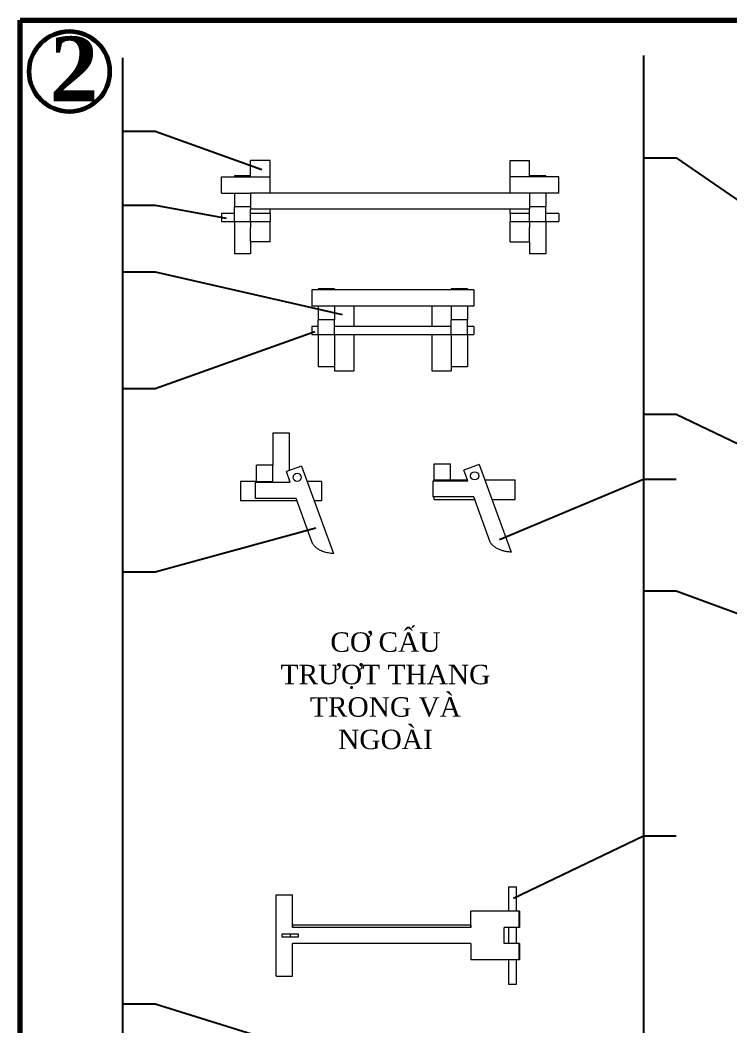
# Model space of a CAD drawing. Header units: millimetres. Extents: x -219 to 2642, y 0 to 2247.
# Drawn here: x 1453 to 1891, y 1321 to 1941 of the extents above; entities that cross this region are included whole.
import ezdxf

# ---------------------------------------------------------------- set-up
doc = ezdxf.new("R2010")
doc.units = ezdxf.units.MM
doc.layers.add('dddd', color=1, linetype='Continuous')
doc.layers.add('net dam', color=7, linetype='Continuous', lineweight=35)
doc.layers.add('NETCOBAN', color=1, linetype='Continuous', lineweight=20)
doc.styles.add('dinh1', font='VNARIAL.TTF', dxfattribs={"oblique": 15})
doc.styles.get("Standard").update_dxf_attribs({"font": 'times_0.ttf'})

msp = doc.modelspace()

# ---------------------------------------------------------------- linework, layer by layer
for p, q in [((1516.67, 1917.86), (1516.67, 1139.28)), ((1837.88, 1919.31), (1837.88, 1190.07)), ((1516.67, 1872.52), (1536.67, 1872.52)), ((1536.67, 1872.52), (1602.51, 1848.95)), ((1837.88, 1856.11), (1857.88, 1856.11)), ((1857.88, 1856.11), (1905.25, 1823.78)), ((1516.67, 1827.07), (1536.67, 1827.07)), ((1536.67, 1827.07), (1580.57, 1819)), ((1516.67, 1785.95), (1536.67, 1785.95)), ((1536.67, 1785.95), (1652.07, 1759.58)), ((1536.67, 1713.9), (1635.13, 1749.19)), ((1516.67, 1713.9), (1536.67, 1713.9)), ((1837.88, 1698.22), (1857.88, 1698.22)), ((1857.88, 1698.22), (1979.77, 1639.54)), ((1748.95, 1620.89), (1837.88, 1658.07)), ((1837.88, 1658.07), (1857.88, 1658.07)), ((1536.67, 1600.92), (1635.82, 1628.11)), ((1516.67, 1600.92), (1536.67, 1600.92)), ((1837.88, 1589.2), (1857.88, 1589.2)), ((1857.88, 1589.2), (1973.05, 1546.72)), ((1757.62, 1399.82), (1837.88, 1438.12)), ((1837.88, 1438.12), (1857.88, 1438.12)), ((1761.32, 1381.72), (1761.32, 1391.72)), ((1761.32, 1361.72), (1761.32, 1371.72)), ((1516.67, 1334.64), (1536.67, 1334.64)), ((1536.67, 1334.64), (1652.88, 1298.51))]:
    msp.add_line(p, q)
at = {"color": 7, "linetype": 'Continuous', "lineweight": 15}
for p, q in [((1607.58, 1854.44), (1595.58, 1854.44)), ((1595.58, 1844.44), (1595.58, 1854.44)), ((1607.58, 1844.44), (1607.58, 1854.44)), ((1755.58, 1854.44), (1767.58, 1854.44)), ((1755.58, 1844.44), (1755.58, 1854.44)), ((1767.58, 1844.44), (1767.58, 1854.44)), ((1577.58, 1834.44), (1577.58, 1844.44)), ((1577.58, 1844.44), (1607.58, 1844.44)), ((1595.58, 1845.02), (1585.58, 1845.02)), ((1585.58, 1845.02), (1585.58, 1844.44)), ((1607.58, 1834.44), (1607.58, 1844.44)), ((1785.58, 1844.44), (1755.58, 1844.44)), ((1755.58, 1834.44), (1755.58, 1844.44)), ((1777.58, 1845.02), (1767.58, 1845.02)), ((1777.58, 1845.02), (1777.58, 1844.44)), ((1785.58, 1834.44), (1785.58, 1844.44)), ((1577.58, 1834.44), (1595.58, 1834.44)), ((1585.58, 1834.44), (1585.58, 1826.04)), ((1767.58, 1834.44), (1595.58, 1834.44)), ((1595.58, 1834.44), (1595.58, 1824.44)), ((1767.58, 1834.44), (1767.58, 1824.44)), ((1785.58, 1834.44), (1767.58, 1834.44)), ((1777.58, 1834.44), (1777.58, 1826.04)), ((1595.58, 1826.04), (1585.58, 1826.04)), ((1585.58, 1816.64), (1585.58, 1826.04)), ((1595.58, 1816.64), (1595.58, 1824.44)), ((1767.58, 1824.44), (1595.58, 1824.44)), ((1607.58, 1821.94), (1607.58, 1824.44)), ((1755.58, 1821.94), (1755.58, 1824.44)), ((1777.58, 1826.04), (1767.58, 1826.04)), ((1767.58, 1816.64), (1767.58, 1824.44)), ((1777.58, 1816.64), (1777.58, 1826.04)), ((1585.58, 1821.94), (1577.58, 1821.94)), ((1577.58, 1821.94), (1577.58, 1816.94)), ((1577.58, 1816.94), (1585.58, 1816.94)), ((1607.58, 1821.94), (1595.58, 1821.94)), ((1595.58, 1816.94), (1607.58, 1816.94)), ((1607.58, 1821.94), (1607.58, 1816.94)), ((1607.58, 1804.44), (1607.58, 1816.94)), ((1767.58, 1821.94), (1755.58, 1821.94)), ((1755.58, 1821.94), (1755.58, 1816.94)), ((1755.58, 1816.94), (1767.58, 1816.94)), ((1755.58, 1804.44), (1755.58, 1816.94)), ((1785.58, 1821.94), (1777.58, 1821.94)), ((1777.58, 1816.94), (1785.58, 1816.94)), ((1785.58, 1821.94), (1785.58, 1816.94)), ((1595.58, 1816.64), (1585.58, 1816.64)), ((1585.58, 1816.64), (1585.58, 1797.01)), ((1595.58, 1816.64), (1595.58, 1813.2)), ((1595.58, 1804.44), (1595.58, 1813.2)), ((1777.58, 1816.64), (1767.58, 1816.64)), ((1767.58, 1816.64), (1767.58, 1813.2)), ((1767.58, 1804.44), (1767.58, 1813.2)), ((1777.58, 1816.64), (1777.58, 1797.01)), ((1595.58, 1804.44), (1595.58, 1797.01)), ((1607.58, 1804.44), (1595.58, 1804.44)), ((1755.58, 1804.44), (1767.58, 1804.44)), ((1767.58, 1804.44), (1767.58, 1797.01)), ((1595.58, 1797.01), (1585.58, 1797.01)), ((1777.58, 1797.01), (1767.58, 1797.01)), ((1733.24, 1774.78), (1633.24, 1774.78)), ((1633.24, 1774.78), (1633.24, 1764.78)), ((1647.24, 1775.37), (1637.24, 1775.37)), ((1637.24, 1775.37), (1637.24, 1774.78)), ((1647.24, 1775.37), (1647.24, 1774.78)), ((1729.24, 1775.37), (1719.24, 1775.37)), ((1719.24, 1775.37), (1719.24, 1774.78)), ((1729.24, 1775.37), (1729.24, 1774.78)), ((1733.24, 1774.78), (1733.24, 1764.78)), ((1733.24, 1764.78), (1633.24, 1764.78)), ((1637.24, 1764.78), (1637.24, 1756.38)), ((1647.24, 1764.78), (1647.24, 1756.38)), ((1659.24, 1764.78), (1659.24, 1752.28)), ((1707.24, 1764.78), (1707.24, 1752.28)), ((1719.24, 1764.78), (1719.24, 1756.38)), ((1729.24, 1764.78), (1729.24, 1756.38)), ((1647.24, 1756.38), (1637.24, 1756.38)), ((1637.24, 1746.98), (1637.24, 1756.38)), ((1647.24, 1746.98), (1647.24, 1756.38)), ((1729.24, 1756.38), (1719.24, 1756.38)), ((1719.24, 1746.98), (1719.24, 1756.38)), ((1729.24, 1746.98), (1729.24, 1756.38)), ((1637.24, 1752.28), (1633.24, 1752.28)), ((1633.24, 1752.28), (1633.24, 1747.28)), ((1719.24, 1752.28), (1647.24, 1752.28)), ((1733.24, 1752.28), (1729.24, 1752.28)), ((1733.24, 1752.28), (1733.24, 1747.28)), ((1633.24, 1747.28), (1637.24, 1747.28)), ((1647.24, 1746.98), (1637.24, 1746.98)), ((1637.24, 1746.98), (1637.24, 1727.35)), ((1647.24, 1747.28), (1719.24, 1747.28)), ((1647.24, 1746.98), (1647.24, 1743.55)), ((1647.24, 1743.55), (1647.24, 1724.78)), ((1659.24, 1747.28), (1659.24, 1724.78)), ((1707.24, 1747.28), (1707.24, 1724.78)), ((1729.24, 1746.98), (1719.24, 1746.98)), ((1719.24, 1746.98), (1719.24, 1743.55)), ((1719.24, 1743.55), (1719.24, 1724.78)), ((1729.24, 1747.28), (1733.24, 1747.28)), ((1729.24, 1746.98), (1729.24, 1727.35)), ((1647.24, 1727.35), (1637.24, 1727.35)), ((1647.24, 1724.78), (1659.24, 1724.78)), ((1707.24, 1724.78), (1719.24, 1724.78)), ((1729.24, 1727.35), (1719.24, 1727.35)), ((1609.25, 1686.66), (1609.25, 1666.66)), ((1609.25, 1686.66), (1619.25, 1686.66)), ((1619.25, 1686.66), (1619.25, 1663.27)), ((1609.25, 1666.66), (1599.25, 1666.66)), ((1599.25, 1656.66), (1599.25, 1666.66)), ((1609.25, 1656.66), (1609.25, 1666.66)), ((1627.05, 1666.11), (1617.65, 1662.69)), ((1620.02, 1656.16), (1617.65, 1662.69)), ((1627.05, 1666.11), (1646.68, 1612.16)), ((1708.74, 1667.6), (1718.74, 1667.6)), ((1708.74, 1657.6), (1708.74, 1667.6)), ((1718.74, 1657.6), (1718.74, 1667.6)), ((1736.53, 1667.04), (1727.13, 1663.62)), ((1729.51, 1657.1), (1727.13, 1663.62)), ((1736.53, 1667.04), (1756.16, 1613.1)), ((1589.25, 1656.66), (1589.25, 1644.66)), ((1599.25, 1656.66), (1589.25, 1656.66)), ((1598.66, 1656.16), (1620.02, 1656.16)), ((1598.66, 1646.16), (1598.66, 1656.16)), ((1599.25, 1656.66), (1609.25, 1656.66)), ((1619.25, 1658.28), (1619.25, 1656.66)), ((1619.84, 1656.66), (1619.25, 1656.66)), ((1639.25, 1656.66), (1630.48, 1656.66)), ((1639.25, 1656.66), (1639.25, 1644.66)), ((1708.15, 1657.1), (1729.51, 1657.1)), ((1708.15, 1647.1), (1708.15, 1657.1)), ((1708.74, 1657.6), (1718.74, 1657.6)), ((1708.74, 1657.1), (1708.74, 1657.6)), ((1718.74, 1657.6), (1729.32, 1657.6)), ((1739.97, 1657.6), (1758.74, 1657.6)), ((1758.74, 1645.6), (1758.74, 1657.6)), ((1624.21, 1644.66), (1589.25, 1644.66)), ((1623.66, 1646.16), (1598.66, 1646.16)), ((1633.8, 1618.32), (1623.66, 1646.16)), ((1639.25, 1644.66), (1634.85, 1644.66)), ((1733.15, 1647.1), (1708.15, 1647.1)), ((1708.74, 1645.6), (1708.74, 1647.1)), ((1708.74, 1645.6), (1733.69, 1645.6)), ((1743.28, 1619.26), (1733.15, 1647.1)), ((1744.33, 1645.6), (1758.74, 1645.6)), ((1611.32, 1351.72), (1611.32, 1401.72)), ((1611.32, 1401.72), (1621.32, 1401.72)), ((1621.32, 1381.72), (1621.32, 1401.72)), ((1754.53, 1406.72), (1754.53, 1391.72)), ((1754.53, 1406.72), (1759.53, 1406.72)), ((1759.53, 1391.72), (1759.53, 1406.72)), ((1731.32, 1381.72), (1731.32, 1391.72)), ((1761.32, 1391.72), (1731.32, 1391.72)), ((1621.32, 1383.22), (1621.32, 1381.72)), ((1621.32, 1383.22), (1731.32, 1383.22)), ((1731.32, 1383.22), (1731.32, 1381.72)), ((1614.98, 1375.7), (1614.98, 1377.7)), ((1614.98, 1377.7), (1619.98, 1377.7)), ((1619.98, 1377.7), (1619.98, 1375.7)), ((1619.98, 1377.7), (1624.98, 1377.7)), ((1731.32, 1381.72), (1621.32, 1381.72)), ((1624.98, 1377.7), (1624.98, 1375.7)), ((1761.32, 1381.72), (1751.87, 1381.72)), ((1751.87, 1371.72), (1751.87, 1381.72)), ((1754.53, 1381.72), (1754.53, 1371.72)), ((1759.53, 1371.72), (1759.53, 1381.72)), ((1619.98, 1375.7), (1614.98, 1375.7)), ((1624.98, 1375.7), (1619.98, 1375.7)), ((1731.32, 1371.72), (1621.32, 1371.72)), ((1621.32, 1351.72), (1621.32, 1371.72)), ((1731.32, 1371.72), (1731.32, 1361.72)), ((1761.32, 1371.72), (1751.87, 1371.72)), ((1761.32, 1361.72), (1731.32, 1361.72)), ((1754.53, 1361.72), (1754.53, 1346.72)), ((1759.53, 1346.72), (1759.53, 1361.72)), ((1611.32, 1351.72), (1621.32, 1351.72)), ((1754.53, 1346.72), (1759.53, 1346.72))]:
    msp.add_line(p, q, dxfattribs=at)
for centre in [(1733.74, 1660.1), (1624.25, 1659.16)]:
    msp.add_circle(centre, 2.5, dxfattribs=at)
for points, knots in [([(1646.68, 1612.16), (1645.6, 1612.26), (1643.53, 1612.46), (1640.64, 1613.2), (1638.28, 1614.21), (1636.42, 1615.43), (1634.95, 1616.75), (1634.18, 1617.8), (1633.8, 1618.32)], [0, 0, 0, 0, 0.22029, 0.419521, 0.60198, 0.737233, 0.868749, 1, 1, 1, 1]), ([(1756.16, 1613.1), (1755.34, 1613.17), (1753.75, 1613.3), (1751.49, 1613.77), (1749.44, 1614.41), (1747.57, 1615.27), (1745.91, 1616.36), (1744.43, 1617.68), (1743.66, 1618.73), (1743.28, 1619.26)], [0, 0, 0, 0, 0.167335, 0.322316, 0.466561, 0.602074, 0.737295, 0.86878, 1, 1, 1, 1])]:
    msp.add_open_spline(points, degree=3, knots=knots, dxfattribs=at)
at = {"layer": 'dddd', "lineweight": 70}
for p, q in [((1453.44, 1941.06), (2642.44, 1941.06)), ((1453.44, 1100.06), (1453.44, 1941.06))]:
    msp.add_line(p, q, dxfattribs=at)
at = {"layer": 'net dam', "color": 7, "lineweight": 60}
msp.add_circle((1483.83, 1909.36), 24.8, dxfattribs=at)

# ---------------------------------------------------------------- texts
at = {"lineweight": 25, "insert": (1471.62, 1930.94), "char_height": 40, "width": 92.1209, "attachment_point": 1, "style": 'dinh1'}
msp.add_mtext('{\\fTimes New Roman|b1|i0|c0|p18;\\Q0;2}', dxfattribs=at)
at = {"layer": 'NETCOBAN', "insert": (1678.72, 1527.54), "char_height": 12, "width": 130.2502, "attachment_point": 5}
msp.add_mtext('CƠ CẤU TRƯỢT THANG TRONG VÀ NGOÀI', dxfattribs=at)

doc.saveas('drawing.dxf')
